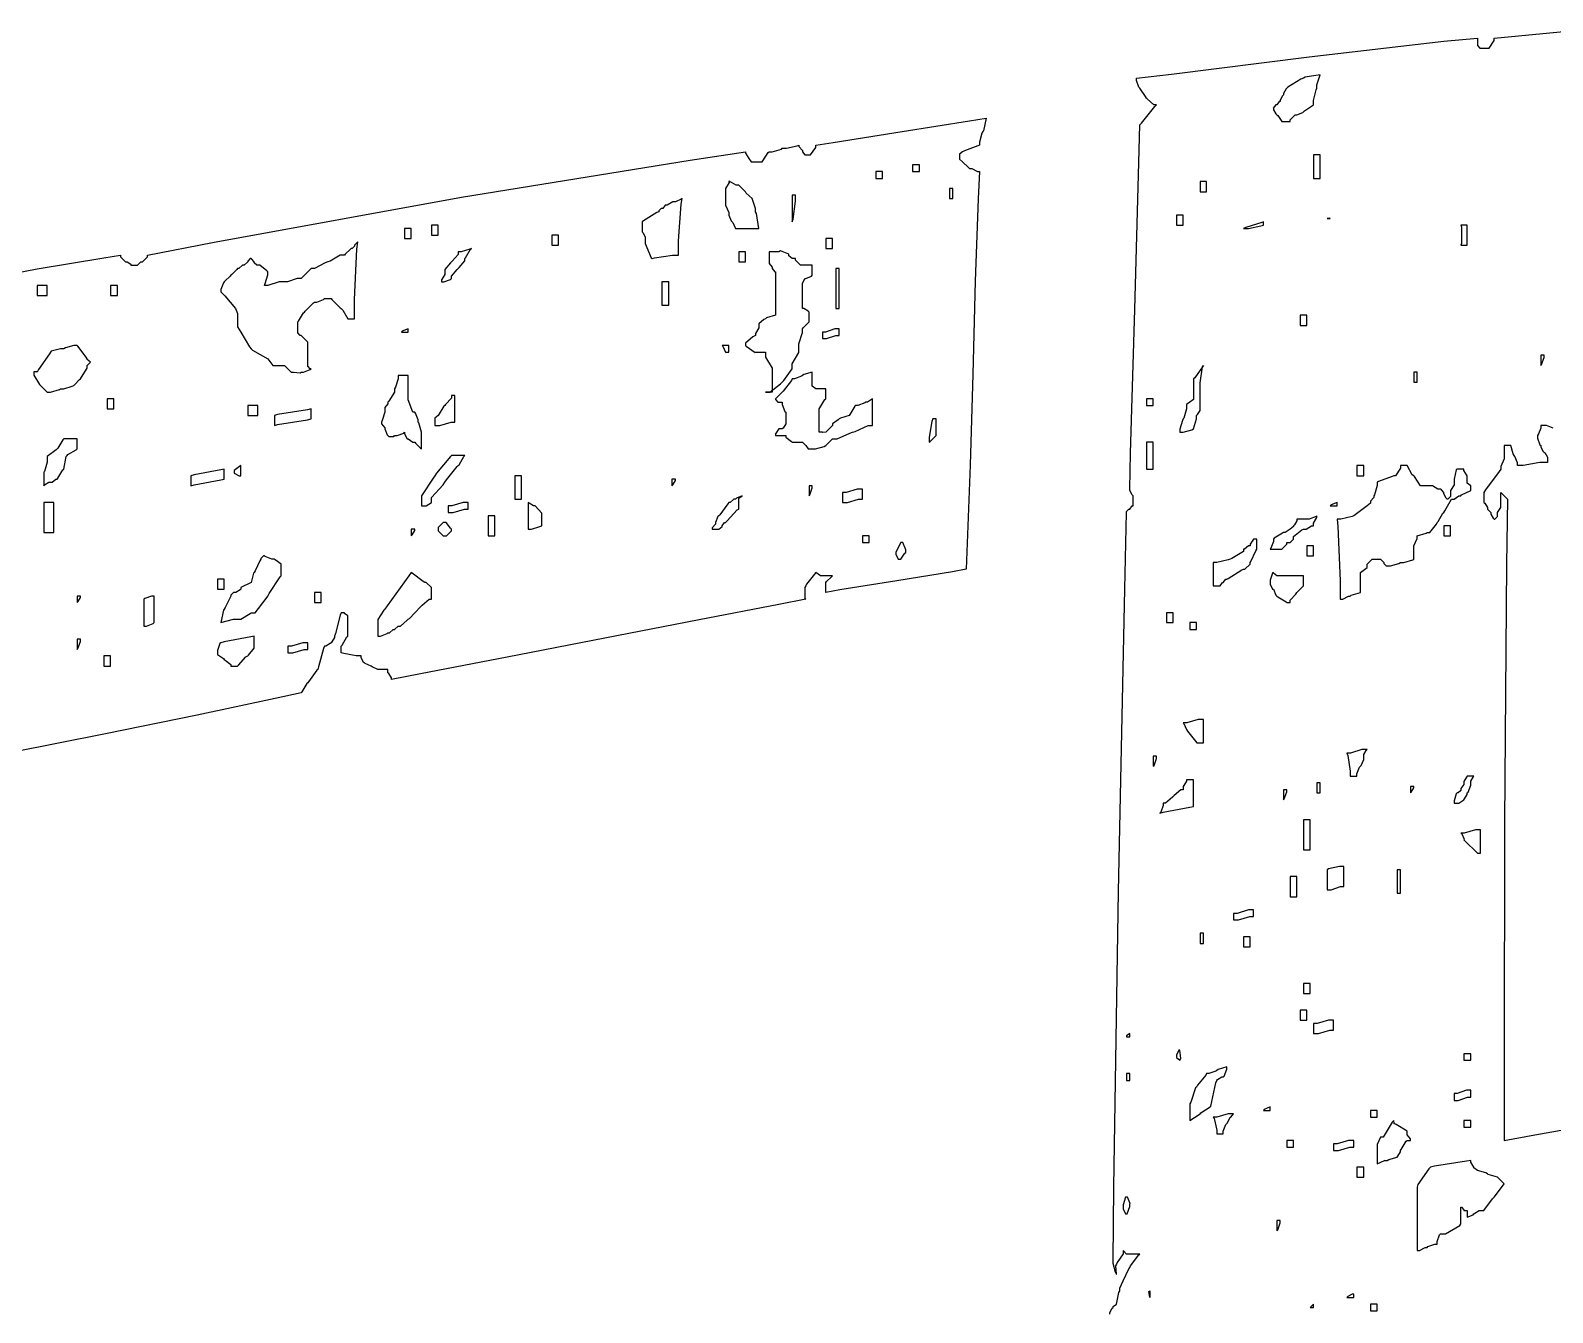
# Model space of a CAD drawing. Extents: x 59 to 294, y 65 to 304.
# Drawn here: x 103.19 to 119.26, y 288.2 to 301.74 of the extents above; entities that cross this region are included whole.
import ezdxf

# ---------------------------------------------------------------- set-up
doc = ezdxf.new("R2010")
doc.units = 0
doc.header["$MEASUREMENT"] = 0

msp = doc.modelspace()

# ---------------------------------------------------------------- linework, layer by layer
at = {"color": 7}
for points in [[(114.583, 288.183), (114.583, 288.201), (114.607, 288.247), (114.617, 288.255), (114.617, 288.265), (114.653, 288.29), (114.653, 288.29), (114.653, 288.29), (114.679, 288.414), (114.689, 288.432), (114.689, 288.458), (114.723, 288.536), (114.723, 288.536), (114.723, 288.536), (114.784, 288.662), (114.793, 288.678), (114.802, 288.696), (114.89, 288.811), (114.899, 288.819), (114.899, 288.819), (114.873, 288.819), (114.865, 288.819), (114.837, 288.819), (114.778, 288.819), (114.759, 288.819), (114.759, 288.819), (114.723, 288.855), (114.723, 288.855), (114.723, 288.82), (114.661, 288.731), (114.653, 288.713), (114.643, 288.696), (114.65, 288.608), (114.653, 288.608), (114.643, 288.626), (114.617, 288.718), (114.617, 288.749), (114.625, 289.526), (114.675, 292.647), (114.741, 295.84), (114.759, 296.65), (114.759, 296.66), (114.784, 296.686), (114.793, 296.686), (114.793, 296.686), (114.82, 296.722), (114.829, 296.722), (114.829, 296.74), (114.829, 296.78), (114.829, 296.792), (114.829, 296.827), (114.82, 296.836), (114.793, 296.883), (114.793, 296.898), (114.802, 297.277), (114.846, 298.795), (114.89, 300.346), (114.899, 300.743), (114.916, 300.761), (115.058, 300.937), (115.076, 300.955), (115.048, 300.955), (114.978, 301.017), (114.97, 301.026), (114.96, 301.044), (114.899, 301.132), (114.899, 301.132), (114.89, 301.141), (114.865, 301.213), (114.865, 301.236), (115.234, 301.28), (116.689, 301.462), (118.11, 301.626), (118.463, 301.661), (118.463, 301.643), (118.463, 301.603), (118.463, 301.589), (118.463, 301.581), (118.488, 301.555), (118.497, 301.555), (118.497, 301.555), (118.524, 301.555), (118.533, 301.555), (118.533, 301.555), (118.569, 301.555), (118.569, 301.555), (118.586, 301.555), (118.64, 301.635), (118.64, 301.661), (119.485, 301.741)], [(102.552, 299.085), (103.258, 299.223), (103.963, 299.341), (104.14, 299.368), (104.14, 299.35), (104.192, 299.296), (104.21, 299.296), (104.21, 299.296), (104.246, 299.271), (104.246, 299.262), (104.282, 299.262), (104.316, 299.262), (104.352, 299.296), (104.369, 299.296), (104.422, 299.35), (104.422, 299.368), (105.11, 299.5), (107.738, 299.981), (110.153, 300.372), (110.736, 300.46), (110.736, 300.444), (110.772, 300.39), (110.772, 300.39), (110.772, 300.39), (110.798, 300.354), (110.808, 300.354), (110.808, 300.354), (110.833, 300.354), (110.842, 300.354), (110.859, 300.354), (110.899, 300.354), (110.913, 300.354), (110.921, 300.364), (110.975, 300.452), (110.985, 300.46), (111.019, 300.46), (111.115, 300.488), (111.125, 300.496), (111.169, 300.496), (111.283, 300.523), (111.301, 300.531), (111.301, 300.514), (111.337, 300.474), (111.337, 300.46), (111.337, 300.46), (111.362, 300.426), (111.372, 300.426), (111.372, 300.426), (111.398, 300.426), (111.408, 300.426), (111.424, 300.426), (111.478, 300.505), (111.478, 300.531), (111.662, 300.559), (112.39, 300.673), (113.101, 300.787), (113.278, 300.813), (113.278, 300.813), (113.25, 300.682), (113.242, 300.673), (113.232, 300.656), (113.206, 300.562), (113.206, 300.531), (113.188, 300.523), (113.047, 300.47), (113.029, 300.46), (113.029, 300.46), (112.995, 300.436), (112.995, 300.426), (112.995, 300.39), (112.995, 300.382), (113.029, 300.354), (113.029, 300.354), (113.029, 300.354), (113.091, 300.294), (113.101, 300.284), (113.127, 300.284), (113.185, 300.25), (113.206, 300.25), (113.193, 299.962), (113.163, 299.093), (113.135, 298.111), (113.107, 297.149), (113.076, 296.325), (113.065, 296.051), (112.923, 296.025), (112.336, 295.928), (111.733, 295.832), (111.584, 295.804), (111.584, 295.832), (111.584, 295.891), (111.584, 295.91), (111.592, 295.92), (111.645, 295.972), (111.654, 295.981), (111.627, 295.981), (111.567, 295.981), (111.548, 295.981), (111.53, 295.981), (111.478, 296.017), (111.478, 296.017), (111.478, 296.017), (111.38, 295.892), (111.372, 295.874), (111.362, 295.858), (111.362, 295.743), (111.372, 295.734), (111.089, 295.68), (110.246, 295.518), (109.251, 295.323), (108.222, 295.123), (107.304, 294.945), (106.998, 294.886), (106.998, 294.904), (106.97, 294.95), (106.962, 294.958), (106.962, 294.992), (106.934, 294.992), (106.856, 294.992), (106.856, 294.992), (106.856, 294.992), (106.794, 295.02), (106.785, 295.028), (106.785, 295.028), (106.723, 295.055), (106.715, 295.063), (106.706, 295.063), (106.679, 295.117), (106.679, 295.135), (106.626, 295.135), (106.495, 295.161), (106.469, 295.169), (106.469, 295.205), (106.469, 295.239), (106.477, 295.249), (106.529, 295.337), (106.539, 295.345), (106.539, 295.373), (106.539, 295.432), (106.539, 295.451), (106.539, 295.479), (106.539, 295.558), (106.539, 295.558), (106.539, 295.558), (106.503, 295.584), (106.503, 295.592), (106.503, 295.592), (106.477, 295.592), (106.469, 295.592), (106.459, 295.566), (106.407, 295.373), (106.398, 295.345), (106.398, 295.329), (106.371, 295.285), (106.363, 295.275), (106.353, 295.267), (106.307, 295.239), (106.292, 295.239), (106.282, 295.213), (106.23, 295.02), (106.222, 294.992), (106.212, 294.984), (106.124, 294.862), (106.116, 294.852), (106.106, 294.844), (106.054, 294.755), (106.046, 294.746), (105.771, 294.687), (104.947, 294.51), (103.981, 294.311), (102.989, 294.116)], [(119.265, 297.542), (119.192, 297.568), (119.169, 297.568), (119.169, 297.568), (119.141, 297.568), (119.133, 297.568), (119.133, 297.542), (119.107, 297.48), (119.098, 297.462), (119.098, 297.436), (119.123, 297.366), (119.133, 297.356), (119.133, 297.339), (119.159, 297.295), (119.169, 297.285), (119.177, 297.285), (119.203, 297.233), (119.203, 297.215), (119.203, 297.179), (119.123, 297.179), (118.945, 297.145), (118.886, 297.145), (118.886, 297.173), (118.859, 297.243), (118.85, 297.251), (118.841, 297.269), (118.816, 297.356), (118.816, 297.356), (118.816, 297.356), (118.788, 297.356), (118.78, 297.356), (118.78, 297.356), (118.746, 297.356), (118.746, 297.356), (118.746, 297.33), (118.746, 297.272), (118.746, 297.251), (118.746, 297.217), (118.71, 297.137), (118.71, 297.109), (118.692, 297.083), (118.55, 296.89), (118.533, 296.863), (118.533, 296.846), (118.533, 296.806), (118.533, 296.792), (118.533, 296.756), (118.541, 296.748), (118.569, 296.703), (118.569, 296.686), (118.569, 296.686), (118.604, 296.65), (118.604, 296.65), (118.604, 296.634), (118.63, 296.59), (118.64, 296.58), (118.648, 296.58), (118.674, 296.607), (118.674, 296.616), (118.674, 296.65), (118.674, 296.65), (118.71, 296.704), (118.71, 296.722), (118.71, 296.758), (118.71, 296.836), (118.71, 296.863), (118.718, 296.854), (118.77, 296.802), (118.78, 296.792), (118.77, 296.105), (118.75, 293.379), (118.746, 290.86), (118.746, 290.019), (119.07, 290.079), (120.046, 290.251)]]:
    msp.add_lwpolyline(points, dxfattribs=at)
for points in [[(116.31, 300.919), (116.31, 300.903), (116.337, 300.859), (116.346, 300.849), (116.355, 300.841), (116.4, 300.779), (116.417, 300.779), (116.417, 300.779), (116.443, 300.779), (116.453, 300.779), (116.453, 300.779), (116.487, 300.779), (116.487, 300.779), (116.487, 300.797), (116.539, 300.849), (116.557, 300.849), (116.557, 300.849), (116.619, 300.875), (116.629, 300.883), (116.637, 300.893), (116.724, 300.947), (116.733, 300.955), (116.733, 301), (116.76, 301.114), (116.769, 301.132), (116.769, 301.167), (116.805, 301.272), (116.805, 301.272), (116.805, 301.272), (116.645, 301.246), (116.629, 301.236), (116.601, 301.228), (116.461, 301.141), (116.453, 301.132), (116.443, 301.123), (116.417, 301.076), (116.417, 301.06), (116.407, 301.052), (116.381, 301.006), (116.381, 300.99), (116.371, 300.99), (116.346, 300.955), (116.346, 300.955), (116.337, 300.955), (116.309, 300.921), (116.31, 300.919)], [(116.733, 300.178), (116.751, 300.178), (116.792, 300.178), (116.805, 300.178), (116.805, 300.24), (116.805, 300.381), (116.805, 300.426), (116.787, 300.426), (116.746, 300.426), (116.733, 300.426), (116.733, 300.364), (116.733, 300.225), (116.733, 300.178)], [(112.113, 300.178), (112.13, 300.178), (112.17, 300.178), (112.183, 300.178), (112.183, 300.196), (112.183, 300.237), (112.183, 300.25), (112.165, 300.25), (112.125, 300.25), (112.113, 300.25), (112.113, 300.232), (112.113, 300.192), (112.113, 300.178)], [(112.5, 300.25), (112.518, 300.25), (112.558, 300.25), (112.572, 300.25), (112.572, 300.268), (112.572, 300.308), (112.572, 300.32), (112.554, 300.32), (112.513, 300.32), (112.5, 300.32), (112.5, 300.304), (112.5, 300.264), (112.5, 300.25)], [(110.526, 300.073), (110.526, 300.073), (110.526, 299.931), (110.526, 299.931), (110.526, 299.897), (110.56, 299.818), (110.56, 299.791), (110.56, 299.791), (110.586, 299.73), (110.596, 299.721), (110.604, 299.712), (110.632, 299.649), (110.632, 299.649), (110.632, 299.649), (110.71, 299.649), (110.736, 299.649), (110.771, 299.649), (110.878, 299.649), (110.878, 299.649), (110.878, 299.649), (110.851, 299.809), (110.842, 299.825), (110.842, 299.861), (110.808, 299.967), (110.808, 299.967), (110.808, 299.967), (110.745, 300.021), (110.736, 300.038), (110.727, 300.047), (110.666, 300.108), (110.666, 300.108), (110.639, 300.108), (110.565, 300.149), (110.56, 300.144), (110.564, 300.134), (110.526, 300.073), (110.526, 300.073)], [(112.889, 299.967), (112.889, 299.967), (112.925, 299.967), (112.925, 299.967), (112.925, 299.995), (112.925, 300.054), (112.925, 300.073), (112.925, 300.073), (112.889, 300.073), (112.889, 300.073), (112.889, 300.047), (112.889, 299.988), (112.889, 299.967)], [(115.535, 300.038), (115.551, 300.038), (115.591, 300.038), (115.605, 300.038), (115.605, 300.065), (115.605, 300.124), (115.605, 300.144), (115.587, 300.144), (115.547, 300.144), (115.535, 300.144), (115.535, 300.118), (115.535, 300.058), (115.535, 300.038)], [(109.644, 299.615), (109.652, 299.606), (109.678, 299.561), (109.678, 299.544), (109.678, 299.492), (109.74, 299.341), (109.75, 299.332), (109.776, 299.341), (109.966, 299.368), (110.031, 299.368), (110.031, 299.518), (110.057, 299.907), (110.067, 299.967), (110.057, 299.959), (109.996, 299.931), (109.996, 299.931), (109.969, 299.931), (109.91, 299.897), (109.89, 299.897), (109.89, 299.897), (109.863, 299.861), (109.854, 299.861), (109.845, 299.861), (109.82, 299.835), (109.82, 299.825), (109.802, 299.817), (109.66, 299.73), (109.644, 299.721), (109.644, 299.685), (109.644, 299.685), (109.644, 299.633), (109.644, 299.615)], [(111.231, 299.721), (111.239, 299.747), (111.265, 299.938), (111.265, 300.002), (111.265, 300.002), (111.239, 300.002), (111.231, 300.002), (111.231, 299.931), (111.231, 299.774), (111.231, 299.721)], [(115.288, 299.685), (115.305, 299.685), (115.345, 299.685), (115.358, 299.685), (115.358, 299.712), (115.358, 299.771), (115.358, 299.791), (115.34, 299.791), (115.3, 299.791), (115.288, 299.791), (115.288, 299.765), (115.288, 299.706), (115.288, 299.685)], [(115.994, 299.649), (116.046, 299.649), (116.178, 299.677), (116.204, 299.685), (116.204, 299.721), (116.187, 299.712), (116.02, 299.659), (115.994, 299.649), (115.994, 299.649), (115.994, 299.649), (115.994, 299.649)], [(116.91, 299.755), (116.91, 299.755), (116.91, 299.755), (116.91, 299.755), (116.906, 299.759), (116.876, 299.755), (116.876, 299.755), (116.876, 299.755), (116.91, 299.755), (116.91, 299.755)], [(107.138, 299.544), (107.155, 299.544), (107.195, 299.544), (107.208, 299.544), (107.208, 299.57), (107.208, 299.63), (107.208, 299.649), (107.191, 299.649), (107.151, 299.649), (107.138, 299.649), (107.138, 299.623), (107.138, 299.565), (107.138, 299.544)], [(107.421, 299.579), (107.437, 299.579), (107.477, 299.579), (107.491, 299.579), (107.491, 299.606), (107.491, 299.665), (107.491, 299.685), (107.473, 299.685), (107.433, 299.685), (107.421, 299.685), (107.421, 299.659), (107.421, 299.599), (107.421, 299.579)], [(108.692, 299.472), (108.708, 299.472), (108.748, 299.472), (108.762, 299.472), (108.762, 299.5), (108.762, 299.559), (108.762, 299.579), (108.744, 299.579), (108.704, 299.579), (108.692, 299.579), (108.692, 299.552), (108.692, 299.493), (108.692, 299.472)], [(111.584, 299.438), (111.601, 299.438), (111.64, 299.438), (111.654, 299.438), (111.654, 299.466), (111.654, 299.525), (111.654, 299.544), (111.636, 299.544), (111.596, 299.544), (111.584, 299.544), (111.584, 299.518), (111.584, 299.459), (111.584, 299.438)], [(118.287, 299.472), (118.303, 299.472), (118.343, 299.472), (118.357, 299.472), (118.357, 299.526), (118.357, 299.646), (118.357, 299.685), (118.339, 299.685), (118.299, 299.685), (118.287, 299.685), (118.295, 299.668), (118.295, 299.49), (118.287, 299.472)], [(105.374, 298.733), (105.374, 298.706), (105.374, 298.647), (105.374, 298.626), (105.374, 298.61), (105.41, 298.556), (105.41, 298.556), (105.41, 298.556), (105.499, 298.398), (105.517, 298.38), (105.533, 298.363), (105.693, 298.274), (105.693, 298.274), (105.693, 298.274), (105.745, 298.203), (105.763, 298.203), (105.789, 298.203), (105.869, 298.203), (105.869, 298.203), (105.877, 298.195), (105.93, 298.143), (105.94, 298.133), (105.966, 298.133), (106.036, 298.125), (106.046, 298.133), (106.072, 298.133), (106.141, 298.159), (106.15, 298.167), (106.141, 298.167), (106.116, 298.195), (106.116, 298.203), (106.116, 298.231), (106.116, 298.29), (106.116, 298.31), (106.116, 298.345), (106.116, 298.424), (106.116, 298.45), (106.106, 298.46), (106.054, 298.512), (106.046, 298.52), (106.036, 298.52), (106.01, 298.548), (106.01, 298.556), (106.01, 298.59), (106.01, 298.608), (106.01, 298.65), (106.01, 298.662), (106.018, 298.672), (106.07, 298.759), (106.08, 298.767), (106.088, 298.777), (106.177, 298.865), (106.186, 298.873), (106.212, 298.873), (106.282, 298.9), (106.292, 298.909), (106.309, 298.909), (106.349, 298.909), (106.363, 298.909), (106.371, 298.9), (106.459, 298.812), (106.469, 298.803), (106.485, 298.786), (106.539, 298.697), (106.539, 298.697), (106.555, 298.697), (106.595, 298.697), (106.609, 298.697), (106.609, 298.9), (106.635, 299.43), (106.645, 299.508), (106.609, 299.472), (106.609, 299.464), (106.583, 299.438), (106.575, 299.438), (106.565, 299.43), (106.511, 299.377), (106.503, 299.368), (106.459, 299.368), (106.353, 299.306), (106.327, 299.296), (106.3, 299.288), (106.188, 299.226), (106.15, 299.226), (106.141, 299.218), (106.054, 299.129), (106.046, 299.12), (106.002, 299.12), (105.902, 299.085), (105.869, 299.085), (105.815, 299.085), (105.695, 299.049), (105.657, 299.049), (105.665, 299.067), (105.693, 299.161), (105.693, 299.192), (105.683, 299.201), (105.61, 299.262), (105.587, 299.262), (105.577, 299.262), (105.551, 299.288), (105.551, 299.296), (105.551, 299.296), (105.525, 299.324), (105.517, 299.332), (105.507, 299.332), (105.481, 299.306), (105.481, 299.296), (105.445, 299.262), (105.427, 299.262), (105.387, 299.226), (105.374, 299.226), (105.365, 299.218), (105.312, 299.165), (105.304, 299.156), (105.295, 299.147), (105.242, 299.095), (105.234, 299.085), (105.224, 299.077), (105.198, 299.004), (105.198, 298.979), (105.239, 298.938), (105.352, 298.803), (105.374, 298.751), (105.374, 298.733)], [(107.703, 299.402), (107.703, 299.376), (107.641, 299.306), (107.633, 299.296), (107.623, 299.288), (107.561, 299.216), (107.561, 299.192), (107.561, 299.165), (107.527, 299.106), (107.527, 299.085), (107.553, 299.085), (107.623, 299.111), (107.633, 299.12), (107.633, 299.147), (107.694, 299.218), (107.703, 299.226), (107.712, 299.236), (107.774, 299.309), (107.774, 299.332), (107.782, 299.341), (107.834, 299.43), (107.844, 299.438), (107.826, 299.43), (107.734, 299.402), (107.703, 299.402)], [(110.666, 299.296), (110.683, 299.296), (110.722, 299.296), (110.736, 299.296), (110.736, 299.324), (110.736, 299.383), (110.736, 299.402), (110.719, 299.402), (110.678, 299.402), (110.666, 299.402), (110.666, 299.376), (110.666, 299.317), (110.666, 299.296)], [(110.736, 298.414), (110.736, 298.414), (110.736, 298.414), (110.736, 298.414), (110.745, 298.406), (110.837, 298.34), (110.842, 298.344), (110.869, 298.344), (110.928, 298.344), (110.949, 298.344), (110.949, 298.292), (111.019, 298.173), (111.019, 298.133), (111.019, 298.081), (111.019, 297.961), (111.019, 297.921), (111.001, 297.921), (110.961, 297.921), (110.949, 297.921), (110.993, 297.921), (111.107, 298.01), (111.125, 298.027), (111.142, 298.045), (111.231, 298.167), (111.231, 298.167), (111.231, 298.221), (111.301, 298.341), (111.301, 298.38), (111.301, 298.433), (111.337, 298.552), (111.337, 298.59), (111.345, 298.6), (111.398, 298.654), (111.408, 298.662), (111.408, 298.697), (111.408, 298.715), (111.408, 298.754), (111.408, 298.767), (111.398, 298.777), (111.353, 298.803), (111.337, 298.803), (111.337, 298.847), (111.337, 298.946), (111.337, 298.979), (111.337, 298.997), (111.337, 299.037), (111.337, 299.049), (111.337, 299.067), (111.362, 299.12), (111.372, 299.12), (111.372, 299.12), (111.432, 299.147), (111.442, 299.156), (111.442, 299.174), (111.442, 299.213), (111.442, 299.226), (111.442, 299.262), (111.416, 299.262), (111.356, 299.262), (111.337, 299.262), (111.319, 299.262), (111.265, 299.315), (111.265, 299.332), (111.265, 299.332), (111.231, 299.332), (111.231, 299.332), (111.231, 299.332), (111.195, 299.359), (111.195, 299.368), (111.195, 299.377), (111.107, 299.412), (111.089, 299.402), (111.063, 299.402), (110.985, 299.402), (110.985, 299.402), (110.985, 299.376), (110.985, 299.317), (110.985, 299.296), (110.985, 299.28), (111.019, 299.24), (111.019, 299.226), (111.019, 299.226), (111.045, 299.192), (111.055, 299.192), (111.055, 299.129), (111.055, 298.99), (111.055, 298.943), (111.055, 298.891), (111.055, 298.772), (111.055, 298.733), (111.055, 298.733), (110.957, 298.706), (110.949, 298.697), (110.931, 298.688), (110.878, 298.643), (110.878, 298.626), (110.878, 298.6), (110.842, 298.541), (110.842, 298.52), (110.815, 298.504), (110.736, 298.438), (110.736, 298.414)], [(111.69, 298.803), (111.69, 298.803), (111.724, 298.803), (111.724, 298.803), (111.724, 298.909), (111.724, 299.147), (111.724, 299.226), (111.724, 299.226), (111.69, 299.226), (111.69, 299.226), (111.69, 299.121), (111.69, 298.883), (111.69, 298.803)], [(109.854, 298.839), (109.872, 298.839), (109.912, 298.839), (109.926, 298.839), (109.926, 298.9), (109.926, 299.04), (109.926, 299.085), (109.908, 299.085), (109.867, 299.085), (109.854, 299.085), (109.854, 299.025), (109.854, 298.885), (109.854, 298.839)], [(103.258, 298.943), (103.284, 298.943), (103.343, 298.943), (103.364, 298.943), (103.364, 298.971), (103.364, 299.03), (103.364, 299.049), (103.336, 299.049), (103.277, 299.049), (103.258, 299.049), (103.258, 299.023), (103.258, 298.964), (103.258, 298.943)], [(104.033, 298.943), (104.051, 298.943), (104.092, 298.943), (104.105, 298.943), (104.105, 298.971), (104.105, 299.03), (104.105, 299.049), (104.087, 299.049), (104.046, 299.049), (104.033, 299.049), (104.033, 299.023), (104.033, 298.964), (104.033, 298.943)], [(116.593, 298.626), (116.61, 298.626), (116.65, 298.626), (116.663, 298.626), (116.663, 298.654), (116.663, 298.713), (116.663, 298.733), (116.645, 298.733), (116.605, 298.733), (116.593, 298.733), (116.593, 298.706), (116.593, 298.647), (116.593, 298.626)], [(107.104, 298.556), (107.12, 298.556), (107.16, 298.556), (107.174, 298.556), (107.174, 298.59), (107.174, 298.59), (107.112, 298.566), (107.104, 298.556)], [(111.548, 298.486), (111.592, 298.486), (111.691, 298.52), (111.724, 298.52), (111.724, 298.538), (111.724, 298.578), (111.724, 298.59), (111.68, 298.59), (111.581, 298.556), (111.548, 298.556), (111.548, 298.556), (111.548, 298.504), (111.548, 298.486)], [(103.223, 298.133), (103.223, 298.099), (103.284, 298.001), (103.294, 297.991), (103.302, 297.983), (103.354, 297.93), (103.364, 297.921), (103.398, 297.921), (103.495, 297.948), (103.504, 297.957), (103.539, 297.957), (103.628, 297.983), (103.646, 297.991), (103.655, 298.001), (103.707, 298.053), (103.717, 298.061), (103.725, 298.079), (103.787, 298.173), (103.787, 298.203), (103.823, 298.238), (103.823, 298.238), (103.787, 298.265), (103.787, 298.274), (103.777, 298.292), (103.689, 298.406), (103.681, 298.414), (103.645, 298.414), (103.557, 298.389), (103.54, 298.38), (103.504, 298.38), (103.408, 298.354), (103.4, 298.344), (103.39, 298.327), (103.274, 298.159), (103.258, 298.133), (103.256, 298.137), (103.223, 298.134), (103.223, 298.133), (103.223, 298.133), (103.223, 298.133), (103.223, 298.133)], [(110.526, 298.344), (110.526, 298.344), (110.56, 298.344), (110.56, 298.344), (110.56, 298.362), (110.56, 298.402), (110.56, 298.414), (110.542, 298.414), (110.502, 298.414), (110.49, 298.414), (110.498, 298.406), (110.526, 298.344), (110.526, 298.344)], [(119.133, 298.203), (119.133, 298.203), (119.133, 298.203), (119.133, 298.203), (119.141, 298.213), (119.169, 298.286), (119.169, 298.31), (119.169, 298.31), (119.141, 298.31), (119.133, 298.31), (119.133, 298.283), (119.133, 298.224), (119.133, 298.203)], [(106.892, 297.604), (106.892, 297.586), (106.928, 297.546), (106.928, 297.532), (106.928, 297.532), (106.952, 297.472), (106.962, 297.462), (106.97, 297.454), (107.023, 297.454), (107.032, 297.462), (107.059, 297.462), (107.129, 297.489), (107.138, 297.498), (107.138, 297.481), (107.164, 297.428), (107.174, 297.428), (107.174, 297.428), (107.226, 297.392), (107.244, 297.392), (107.253, 297.384), (107.305, 297.331), (107.315, 297.321), (107.315, 297.357), (107.315, 297.436), (107.315, 297.462), (107.315, 297.498), (107.289, 297.596), (107.28, 297.604), (107.28, 297.63), (107.253, 297.7), (107.244, 297.708), (107.226, 297.708), (107.174, 297.841), (107.174, 297.885), (107.174, 297.939), (107.174, 298.059), (107.174, 298.097), (107.156, 298.097), (107.116, 298.097), (107.104, 298.097), (107.104, 298.097), (107.076, 298.097), (107.068, 298.097), (107.068, 298.063), (107.041, 297.974), (107.032, 297.957), (107.032, 297.922), (106.97, 297.825), (106.962, 297.815), (106.962, 297.798), (106.928, 297.758), (106.928, 297.744), (106.928, 297.71), (106.9, 297.622), (106.892, 297.604)], [(111.161, 297.462), (111.161, 297.445), (111.221, 297.401), (111.231, 297.392), (111.257, 297.392), (111.337, 297.392), (111.337, 297.392), (111.372, 297.356), (111.372, 297.356), (111.398, 297.321), (111.408, 297.321), (111.408, 297.321), (111.442, 297.321), (111.442, 297.321), (111.476, 297.321), (111.566, 297.348), (111.584, 297.356), (111.592, 297.366), (111.645, 297.419), (111.654, 297.428), (111.706, 297.428), (111.839, 297.489), (111.867, 297.498), (111.893, 297.507), (112.03, 297.568), (112.077, 297.568), (112.077, 297.64), (112.077, 297.798), (112.077, 297.851), (112.077, 297.851), (112.024, 297.815), (112.007, 297.815), (111.997, 297.807), (111.924, 297.78), (111.901, 297.78), (111.891, 297.772), (111.839, 297.684), (111.831, 297.674), (111.831, 297.674), (111.741, 297.648), (111.724, 297.638), (111.715, 297.63), (111.654, 297.585), (111.654, 297.568), (111.645, 297.56), (111.592, 297.507), (111.584, 297.498), (111.584, 297.498), (111.552, 297.494), (111.548, 297.498), (111.548, 297.498), (111.522, 297.498), (111.514, 297.498), (111.514, 297.533), (111.514, 297.612), (111.514, 297.638), (111.514, 297.666), (111.514, 297.725), (111.514, 297.744), (111.522, 297.754), (111.574, 297.842), (111.584, 297.851), (111.584, 297.885), (111.584, 297.903), (111.584, 297.944), (111.584, 297.957), (111.566, 297.957), (111.526, 297.957), (111.514, 297.957), (111.514, 297.957), (111.478, 297.957), (111.478, 297.957), (111.478, 297.957), (111.442, 297.983), (111.442, 297.991), (111.442, 297.991), (111.442, 298.099), (111.442, 298.133), (111.442, 298.133), (111.354, 298.107), (111.337, 298.097), (111.327, 298.089), (111.254, 298.061), (111.231, 298.061), (111.221, 298.045), (111.133, 297.93), (111.125, 297.921), (111.115, 297.913), (111.063, 297.86), (111.055, 297.851), (111.055, 297.842), (111.079, 297.815), (111.089, 297.815), (111.089, 297.815), (111.115, 297.815), (111.125, 297.815), (111.125, 297.789), (111.151, 297.718), (111.161, 297.708), (111.161, 297.674), (111.161, 297.658), (111.161, 297.618), (111.161, 297.604), (111.161, 297.586), (111.133, 297.542), (111.125, 297.532), (111.125, 297.532), (111.097, 297.532), (111.089, 297.532), (111.089, 297.532), (111.055, 297.48), (111.055, 297.462), (111.081, 297.462), (111.14, 297.462), (111.161, 297.462)], [(115.465, 298.061), (115.465, 298.061), (115.465, 298.027), (115.465, 298.027), (115.465, 298.027), (115.465, 297.974), (115.465, 297.957), (115.465, 297.93), (115.465, 297.871), (115.465, 297.851), (115.465, 297.842), (115.429, 297.815), (115.429, 297.815), (115.429, 297.815), (115.394, 297.79), (115.394, 297.78), (115.394, 297.746), (115.366, 297.648), (115.358, 297.638), (115.349, 297.622), (115.322, 297.53), (115.322, 297.498), (115.357, 297.498), (115.447, 297.524), (115.465, 297.532), (115.465, 297.532), (115.499, 297.64), (115.499, 297.674), (115.507, 297.684), (115.535, 297.729), (115.535, 297.744), (115.535, 297.798), (115.535, 297.918), (115.535, 297.957), (115.535, 298.019), (115.561, 298.187), (115.571, 298.203), (115.561, 298.187), (115.481, 298.071), (115.465, 298.061)], [(117.792, 298.027), (117.792, 298.027), (117.828, 298.027), (117.828, 298.027), (117.828, 298.055), (117.828, 298.114), (117.828, 298.133), (117.828, 298.133), (117.792, 298.133), (117.792, 298.133), (117.792, 298.107), (117.792, 298.047), (117.792, 298.027)], [(103.999, 297.744), (104.016, 297.744), (104.056, 297.744), (104.069, 297.744), (104.069, 297.772), (104.069, 297.831), (104.069, 297.851), (104.051, 297.851), (104.012, 297.851), (103.999, 297.851), (103.999, 297.825), (103.999, 297.765), (103.999, 297.744)], [(105.481, 297.674), (105.507, 297.674), (105.566, 297.674), (105.587, 297.674), (105.587, 297.702), (105.587, 297.761), (105.587, 297.78), (105.559, 297.78), (105.5, 297.78), (105.481, 297.78), (105.481, 297.754), (105.481, 297.695), (105.481, 297.674)], [(107.633, 297.885), (107.633, 297.859), (107.57, 297.79), (107.561, 297.78), (107.552, 297.772), (107.491, 297.674), (107.491, 297.674), (107.491, 297.674), (107.457, 297.648), (107.457, 297.638), (107.457, 297.622), (107.457, 297.582), (107.457, 297.568), (107.509, 297.568), (107.628, 297.604), (107.667, 297.604), (107.667, 297.674), (107.667, 297.833), (107.667, 297.885), (107.667, 297.885), (107.641, 297.885), (107.633, 297.885)], [(114.97, 297.78), (114.988, 297.78), (115.028, 297.78), (115.042, 297.78), (115.042, 297.798), (115.042, 297.838), (115.042, 297.851), (115.024, 297.851), (114.982, 297.851), (114.97, 297.851), (114.97, 297.834), (114.97, 297.794), (114.97, 297.78)], [(105.763, 297.568), (105.797, 297.578), (106.114, 297.63), (106.15, 297.638), (106.15, 297.666), (106.15, 297.725), (106.15, 297.744), (106.114, 297.736), (105.797, 297.684), (105.763, 297.674), (105.763, 297.648), (105.763, 297.589), (105.763, 297.568)], [(112.677, 297.392), (112.685, 297.401), (112.739, 297.454), (112.748, 297.462), (112.748, 297.506), (112.748, 297.605), (112.748, 297.638), (112.748, 297.638), (112.713, 297.638), (112.713, 297.638), (112.703, 297.612), (112.677, 297.447), (112.677, 297.392)], [(103.54, 297.428), (103.531, 297.419), (103.478, 297.331), (103.47, 297.321), (103.46, 297.313), (103.364, 297.24), (103.364, 297.215), (103.364, 297.181), (103.336, 297.084), (103.328, 297.075), (103.328, 297.04), (103.328, 296.96), (103.328, 296.933), (103.336, 296.943), (103.383, 296.969), (103.4, 296.969), (103.416, 296.969), (103.456, 297.003), (103.47, 297.003), (103.478, 297.013), (103.531, 297.101), (103.54, 297.109), (103.54, 297.109), (103.566, 297.243), (103.576, 297.251), (103.584, 297.261), (103.671, 297.313), (103.681, 297.321), (103.681, 297.349), (103.681, 297.408), (103.681, 297.428), (103.645, 297.428), (103.566, 297.428), (103.54, 297.428)], [(114.97, 297.109), (114.988, 297.109), (115.028, 297.109), (115.042, 297.109), (115.042, 297.181), (115.042, 297.339), (115.042, 297.392), (115.024, 297.392), (114.982, 297.392), (114.97, 297.392), (114.97, 297.321), (114.97, 297.163), (114.97, 297.109)], [(105.41, 297.145), (105.41, 297.145), (105.34, 297.093), (105.34, 297.075), (105.34, 297.066), (105.392, 297.039), (105.41, 297.039), (105.41, 297.145)], [(107.633, 297.251), (107.623, 297.243), (107.473, 297.066), (107.457, 297.039), (107.439, 297.013), (107.323, 296.836), (107.315, 296.827), (107.315, 296.8), (107.315, 296.743), (107.315, 296.722), (107.315, 296.722), (107.341, 296.722), (107.351, 296.722), (107.367, 296.722), (107.421, 296.756), (107.421, 296.756), (107.421, 296.81), (107.544, 296.943), (107.561, 296.969), (107.579, 296.996), (107.694, 297.137), (107.703, 297.145), (107.712, 297.155), (107.764, 297.243), (107.774, 297.251), (107.738, 297.251), (107.659, 297.251), (107.633, 297.251)], [(117.016, 295.734), (117.042, 295.734), (117.101, 295.768), (117.122, 295.768), (117.13, 295.778), (117.228, 295.804), (117.228, 295.804), (117.228, 295.804), (117.228, 295.884), (117.228, 295.91), (117.228, 295.938), (117.228, 296.017), (117.228, 296.017), (117.228, 296.017), (117.299, 296.07), (117.299, 296.087), (117.299, 296.105), (117.351, 296.157), (117.369, 296.157), (117.369, 296.157), (117.395, 296.157), (117.405, 296.157), (117.405, 296.157), (117.439, 296.157), (117.439, 296.157), (117.439, 296.157), (117.465, 296.131), (117.475, 296.121), (117.475, 296.113), (117.501, 296.087), (117.511, 296.087), (117.545, 296.087), (117.633, 296.113), (117.651, 296.121), (117.686, 296.121), (117.782, 296.149), (117.792, 296.157), (117.792, 296.184), (117.792, 296.244), (117.792, 296.263), (117.792, 296.299), (117.828, 296.377), (117.828, 296.404), (117.828, 296.404), (117.924, 296.431), (117.934, 296.44), (117.96, 296.44), (118.03, 296.528), (118.04, 296.546), (118.048, 296.555), (118.1, 296.642), (118.11, 296.65), (118.118, 296.668), (118.191, 296.792), (118.217, 296.792), (118.217, 296.792), (118.269, 296.827), (118.287, 296.827), (118.295, 296.836), (118.393, 296.883), (118.393, 296.898), (118.393, 296.933), (118.393, 296.933), (118.357, 296.96), (118.357, 296.969), (118.357, 296.969), (118.357, 297.003), (118.357, 297.003), (118.357, 297.003), (118.357, 297.031), (118.357, 297.039), (118.357, 297.039), (118.321, 297.093), (118.321, 297.109), (118.321, 297.109), (118.287, 297.109), (118.287, 297.109), (118.287, 297.109), (118.259, 297.109), (118.251, 297.109), (118.241, 297.101), (118.217, 297.002), (118.217, 296.969), (118.217, 296.943), (118.181, 296.883), (118.181, 296.863), (118.181, 296.827), (118.181, 296.818), (118.153, 296.792), (118.145, 296.792), (118.135, 296.802), (118.11, 296.847), (118.11, 296.863), (118.11, 296.863), (118.083, 296.89), (118.074, 296.898), (118.047, 296.898), (117.988, 296.933), (117.968, 296.933), (117.942, 296.933), (117.864, 296.933), (117.864, 296.933), (117.864, 296.933), (117.8, 297.031), (117.792, 297.039), (117.774, 297.048), (117.722, 297.145), (117.722, 297.145), (117.722, 297.145), (117.695, 297.145), (117.687, 297.145), (117.687, 297.145), (117.66, 297.145), (117.651, 297.145), (117.651, 297.119), (117.598, 297.039), (117.581, 297.039), (117.563, 297.031), (117.421, 296.978), (117.405, 296.969), (117.405, 296.934), (117.377, 296.836), (117.369, 296.827), (117.369, 296.81), (117.335, 296.77), (117.335, 296.756), (117.335, 296.748), (117.299, 296.722), (117.299, 296.722), (117.299, 296.722), (117.174, 296.625), (117.158, 296.616), (117.14, 296.607), (117.02, 296.58), (116.982, 296.58), (116.99, 296.502), (117.016, 295.927), (117.016, 295.734)], [(117.192, 297.039), (117.209, 297.039), (117.249, 297.039), (117.263, 297.039), (117.263, 297.066), (117.263, 297.126), (117.263, 297.145), (117.245, 297.145), (117.205, 297.145), (117.192, 297.145), (117.192, 297.119), (117.192, 297.06), (117.192, 297.039)], [(104.881, 296.933), (104.915, 296.943), (105.198, 296.995), (105.234, 297.003), (105.234, 297.031), (105.234, 297.09), (105.234, 297.109), (105.198, 297.101), (104.915, 297.048), (104.881, 297.039), (104.881, 297.013), (104.881, 296.954), (104.881, 296.933)], [(108.303, 296.792), (108.319, 296.792), (108.359, 296.792), (108.373, 296.792), (108.373, 296.854), (108.373, 296.993), (108.373, 297.039), (108.355, 297.039), (108.315, 297.039), (108.303, 297.039), (108.303, 296.978), (108.303, 296.839), (108.303, 296.792)], [(109.96, 296.933), (109.969, 296.943), (109.996, 296.988), (109.996, 297.003), (109.996, 297.003), (109.969, 297.003), (109.96, 297.003), (109.96, 296.987), (109.96, 296.946), (109.96, 296.933)], [(110.702, 296.827), (110.702, 296.827), (110.64, 296.802), (110.632, 296.792), (110.614, 296.792), (110.573, 296.756), (110.56, 296.756), (110.55, 296.74), (110.464, 296.625), (110.455, 296.616), (110.446, 296.607), (110.419, 296.546), (110.419, 296.546), (110.419, 296.528), (110.383, 296.488), (110.383, 296.474), (110.401, 296.474), (110.442, 296.474), (110.455, 296.474), (110.455, 296.474), (110.49, 296.502), (110.49, 296.51), (110.49, 296.51), (110.516, 296.546), (110.526, 296.546), (110.542, 296.563), (110.648, 296.678), (110.666, 296.686), (110.666, 296.714), (110.666, 296.773), (110.666, 296.792), (110.666, 296.802), (110.702, 296.827), (110.702, 296.827)], [(111.408, 296.827), (111.416, 296.836), (111.442, 296.909), (111.442, 296.933), (111.442, 296.933), (111.416, 296.933), (111.408, 296.933), (111.408, 296.907), (111.408, 296.847), (111.408, 296.827)], [(111.76, 296.756), (111.813, 296.756), (111.931, 296.792), (111.971, 296.792), (111.971, 296.82), (111.971, 296.879), (111.971, 296.898), (111.917, 296.898), (111.799, 296.863), (111.76, 296.863), (111.76, 296.836), (111.76, 296.777), (111.76, 296.756)], [(103.328, 296.44), (103.354, 296.44), (103.414, 296.44), (103.434, 296.44), (103.434, 296.519), (103.434, 296.697), (103.434, 296.756), (103.407, 296.756), (103.347, 296.756), (103.328, 296.756), (103.328, 296.678), (103.328, 296.5), (103.328, 296.44)], [(107.597, 296.65), (107.649, 296.65), (107.769, 296.686), (107.81, 296.686), (107.81, 296.704), (107.81, 296.744), (107.81, 296.756), (107.756, 296.756), (107.636, 296.722), (107.597, 296.722), (107.597, 296.704), (107.597, 296.664), (107.597, 296.65)], [(108.443, 296.474), (108.478, 296.474), (108.567, 296.502), (108.585, 296.51), (108.585, 296.537), (108.585, 296.596), (108.585, 296.616), (108.585, 296.643), (108.515, 296.722), (108.515, 296.722), (108.497, 296.722), (108.452, 296.748), (108.443, 296.756), (108.443, 296.722), (108.443, 296.66), (108.443, 296.521), (108.443, 296.474)], [(116.91, 296.722), (116.928, 296.722), (116.968, 296.722), (116.982, 296.722), (116.982, 296.756), (116.982, 296.756), (116.918, 296.732), (116.91, 296.722)], [(107.561, 296.546), (107.544, 296.546), (107.491, 296.492), (107.491, 296.474), (107.491, 296.458), (107.544, 296.404), (107.561, 296.404), (107.579, 296.404), (107.633, 296.458), (107.633, 296.474), (107.623, 296.484), (107.576, 296.546), (107.561, 296.546)], [(108.02, 296.404), (108.037, 296.404), (108.077, 296.404), (108.09, 296.404), (108.09, 296.458), (108.09, 296.577), (108.09, 296.616), (108.073, 296.616), (108.033, 296.616), (108.02, 296.616), (108.02, 296.563), (108.02, 296.444), (108.02, 296.404)], [(116.769, 296.616), (116.76, 296.607), (116.687, 296.58), (116.663, 296.58), (116.636, 296.58), (116.576, 296.58), (116.557, 296.58), (116.557, 296.563), (116.531, 296.519), (116.523, 296.51), (116.523, 296.502), (116.487, 296.474), (116.487, 296.474), (116.487, 296.474), (116.433, 296.44), (116.417, 296.44), (116.407, 296.431), (116.319, 296.379), (116.31, 296.369), (116.31, 296.343), (116.284, 296.273), (116.276, 296.263), (116.276, 296.263), (116.355, 296.263), (116.381, 296.263), (116.399, 296.263), (116.453, 296.317), (116.453, 296.333), (116.453, 296.333), (116.487, 296.333), (116.487, 296.333), (116.523, 296.369), (116.523, 296.395), (116.611, 296.466), (116.629, 296.474), (116.655, 296.474), (116.713, 296.51), (116.733, 296.51), (116.733, 296.537), (116.769, 296.596), (116.769, 296.616)], [(118.11, 296.404), (118.127, 296.404), (118.167, 296.404), (118.181, 296.404), (118.181, 296.431), (118.181, 296.49), (118.181, 296.51), (118.163, 296.51), (118.123, 296.51), (118.11, 296.51), (118.11, 296.484), (118.11, 296.424), (118.11, 296.404)], [(107.208, 296.404), (107.208, 296.404), (107.208, 296.404), (107.208, 296.404), (107.217, 296.413), (107.244, 296.459), (107.244, 296.474), (107.244, 296.474), (107.217, 296.474), (107.208, 296.474), (107.208, 296.458), (107.208, 296.417), (107.208, 296.404)], [(111.971, 296.333), (111.989, 296.333), (112.029, 296.333), (112.043, 296.333), (112.043, 296.351), (112.043, 296.391), (112.043, 296.404), (112.025, 296.404), (111.984, 296.404), (111.971, 296.404), (111.971, 296.387), (111.971, 296.347), (111.971, 296.333)], [(112.396, 296.333), (112.378, 296.333), (112.332, 296.245), (112.324, 296.227), (112.324, 296.211), (112.35, 296.157), (112.36, 296.157), (112.376, 296.157), (112.42, 296.219), (112.43, 296.227), (112.43, 296.255), (112.396, 296.333), (112.396, 296.333)], [(115.675, 295.874), (115.693, 295.874), (115.733, 295.874), (115.747, 295.874), (115.747, 295.874), (115.772, 295.91), (115.781, 295.91), (115.781, 295.91), (115.807, 295.945), (115.817, 295.945), (115.834, 295.954), (115.976, 296.043), (115.994, 296.051), (116.01, 296.051), (116.064, 296.105), (116.064, 296.121), (116.072, 296.131), (116.125, 296.247), (116.134, 296.263), (116.134, 296.291), (116.134, 296.35), (116.134, 296.369), (116.134, 296.369), (116.1, 296.369), (116.1, 296.369), (116.1, 296.369), (116.064, 296.315), (116.064, 296.297), (116.046, 296.297), (116.006, 296.263), (115.994, 296.263), (115.994, 296.237), (115.87, 296.166), (115.852, 296.157), (115.834, 296.149), (115.714, 296.121), (115.675, 296.121), (115.675, 296.061), (115.675, 295.921), (115.675, 295.874)], [(105.657, 296.193), (105.647, 296.193), (105.621, 296.166), (105.621, 296.157), (105.611, 296.14), (105.559, 296.034), (105.551, 296.017), (105.541, 296.008), (105.517, 295.91), (105.517, 295.91), (105.517, 295.91), (105.41, 295.858), (105.41, 295.84), (105.4, 295.832), (105.355, 295.804), (105.34, 295.804), (105.33, 295.804), (105.304, 295.778), (105.304, 295.768), (105.295, 295.752), (105.242, 295.646), (105.234, 295.628), (105.224, 295.62), (105.198, 295.487), (105.198, 295.487), (105.198, 295.487), (105.33, 295.522), (105.374, 295.522), (105.409, 295.522), (105.507, 295.584), (105.517, 295.592), (105.561, 295.592), (105.675, 295.742), (105.693, 295.768), (105.709, 295.796), (105.824, 295.972), (105.833, 295.981), (105.833, 296.017), (105.833, 296.034), (105.833, 296.074), (105.833, 296.087), (105.833, 296.105), (105.771, 296.149), (105.763, 296.157), (105.736, 296.157), (105.665, 296.184), (105.657, 296.193), (105.657, 296.193), (105.657, 296.193), (105.657, 296.193)], [(116.663, 296.193), (116.68, 296.193), (116.72, 296.193), (116.733, 296.193), (116.733, 296.219), (116.733, 296.278), (116.733, 296.297), (116.716, 296.297), (116.676, 296.297), (116.663, 296.297), (116.663, 296.271), (116.663, 296.213), (116.663, 296.193)], [(107.208, 296.017), (107.182, 295.982), (106.954, 295.664), (106.928, 295.628), (106.918, 295.62), (106.856, 295.52), (106.856, 295.487), (106.856, 295.453), (106.856, 295.373), (106.856, 295.345), (106.882, 295.345), (106.952, 295.373), (106.962, 295.381), (106.978, 295.381), (107.018, 295.415), (107.032, 295.415), (107.068, 295.451), (107.094, 295.451), (107.164, 295.513), (107.174, 295.522), (107.191, 295.531), (107.244, 295.592), (107.244, 295.592), (107.244, 295.592), (107.305, 295.655), (107.315, 295.664), (107.323, 295.673), (107.396, 295.734), (107.421, 295.734), (107.421, 295.752), (107.421, 295.792), (107.421, 295.804), (107.421, 295.84), (107.421, 295.858), (107.367, 295.91), (107.351, 295.91), (107.333, 295.92), (107.217, 296.008), (107.208, 296.017)], [(116.276, 295.91), (116.276, 295.894), (116.301, 295.84), (116.31, 295.84), (116.31, 295.84), (116.337, 295.778), (116.346, 295.768), (116.355, 295.76), (116.443, 295.708), (116.453, 295.698), (116.453, 295.698), (116.477, 295.698), (116.487, 295.698), (116.487, 295.725), (116.548, 295.788), (116.557, 295.804), (116.566, 295.814), (116.629, 295.874), (116.629, 295.874), (116.629, 295.892), (116.629, 295.932), (116.629, 295.945), (116.629, 295.981), (116.629, 295.981), (116.521, 295.981), (116.487, 295.981), (116.459, 295.981), (116.381, 295.981), (116.381, 295.981), (116.381, 295.981), (116.346, 295.981), (116.346, 295.981), (116.346, 295.981), (116.31, 296.008), (116.31, 296.017), (116.301, 296.008), (116.276, 295.935), (116.276, 295.91)], [(105.164, 295.84), (105.18, 295.84), (105.22, 295.84), (105.234, 295.84), (105.234, 295.866), (105.234, 295.926), (105.234, 295.945), (105.216, 295.945), (105.176, 295.945), (105.164, 295.945), (105.164, 295.918), (105.164, 295.861), (105.164, 295.84)], [(103.681, 295.698), (103.681, 295.698), (103.681, 295.698), (103.681, 295.698), (103.689, 295.708), (103.717, 295.753), (103.717, 295.768), (103.681, 295.768), (103.681, 295.752), (103.681, 295.712), (103.681, 295.698)], [(104.386, 295.451), (104.413, 295.451), (104.483, 295.479), (104.492, 295.487), (104.492, 295.558), (104.492, 295.716), (104.492, 295.768), (104.465, 295.768), (104.395, 295.743), (104.386, 295.734), (104.386, 295.664), (104.386, 295.505), (104.386, 295.451)], [(106.186, 295.698), (106.203, 295.698), (106.243, 295.698), (106.256, 295.698), (106.256, 295.725), (106.256, 295.785), (106.256, 295.804), (106.238, 295.804), (106.198, 295.804), (106.186, 295.804), (106.186, 295.778), (106.186, 295.719), (106.186, 295.698)], [(115.182, 295.487), (115.199, 295.487), (115.238, 295.487), (115.252, 295.487), (115.252, 295.513), (115.252, 295.573), (115.252, 295.592), (115.234, 295.592), (115.194, 295.592), (115.182, 295.592), (115.182, 295.566), (115.182, 295.508), (115.182, 295.487)], [(115.429, 295.415), (115.445, 295.415), (115.485, 295.415), (115.499, 295.415), (115.499, 295.433), (115.499, 295.475), (115.499, 295.487), (115.481, 295.487), (115.441, 295.487), (115.429, 295.487), (115.429, 295.469), (115.429, 295.43), (115.429, 295.415)], [(103.681, 295.205), (103.681, 295.205), (103.681, 295.205), (103.681, 295.205), (103.689, 295.214), (103.717, 295.287), (103.717, 295.311), (103.681, 295.311), (103.681, 295.285), (103.681, 295.225), (103.681, 295.205)], [(105.164, 295.169), (105.164, 295.152), (105.224, 295.108), (105.234, 295.099), (105.242, 295.09), (105.304, 295.045), (105.304, 295.028), (105.321, 295.028), (105.361, 295.028), (105.374, 295.028), (105.383, 295.038), (105.463, 295.126), (105.481, 295.135), (105.489, 295.144), (105.551, 295.216), (105.551, 295.239), (105.551, 295.267), (105.551, 295.326), (105.551, 295.345), (105.515, 295.337), (105.233, 295.285), (105.198, 295.275), (105.188, 295.267), (105.164, 295.194), (105.164, 295.169)], [(105.904, 295.169), (105.956, 295.169), (106.076, 295.205), (106.116, 295.205), (106.116, 295.223), (106.116, 295.263), (106.116, 295.275), (106.062, 295.275), (105.942, 295.239), (105.904, 295.239), (105.904, 295.223), (105.904, 295.169), (105.904, 295.169)], [(103.963, 295.028), (103.98, 295.028), (104.02, 295.028), (104.033, 295.028), (104.033, 295.056), (104.033, 295.115), (104.033, 295.135), (104.016, 295.135), (103.976, 295.135), (103.963, 295.135), (103.963, 295.108), (103.963, 295.049), (103.963, 295.028)], [(115.394, 294.357), (115.402, 294.341), (115.502, 294.217), (115.535, 294.217), (115.535, 294.217), (115.571, 294.217), (115.571, 294.217), (115.571, 294.279), (115.571, 294.418), (115.571, 294.463), (115.517, 294.463), (115.397, 294.429), (115.358, 294.429), (115.366, 294.421), (115.394, 294.357), (115.394, 294.357)], [(115.042, 293.97), (115.042, 293.97), (115.042, 293.97), (115.042, 293.97), (115.05, 293.98), (115.076, 294.053), (115.076, 294.076), (115.076, 294.076), (115.05, 294.076), (115.042, 294.076), (115.042, 294.05), (115.042, 293.991), (115.042, 293.97)], [(117.122, 293.864), (117.139, 293.864), (117.179, 293.864), (117.192, 293.864), (117.192, 293.891), (117.219, 293.962), (117.228, 293.97), (117.237, 293.98), (117.263, 294.04), (117.263, 294.04), (117.263, 294.04), (117.263, 294.068), (117.263, 294.076), (117.263, 294.094), (117.289, 294.138), (117.299, 294.146), (117.245, 294.146), (117.125, 294.11), (117.086, 294.11), (117.095, 294.084), (117.122, 293.919), (117.122, 293.864)], [(115.394, 293.828), (115.394, 293.812), (115.366, 293.768), (115.358, 293.758), (115.358, 293.723), (115.331, 293.723), (115.261, 293.661), (115.252, 293.652), (115.243, 293.643), (115.17, 293.581), (115.146, 293.581), (115.146, 293.555), (115.12, 293.485), (115.112, 293.475), (115.146, 293.485), (115.429, 293.539), (115.465, 293.547), (115.465, 293.617), (115.465, 293.776), (115.465, 293.828), (115.447, 293.828), (115.407, 293.828), (115.394, 293.828)], [(116.769, 293.688), (116.769, 293.688), (116.805, 293.688), (116.805, 293.688), (116.805, 293.715), (116.805, 293.774), (116.805, 293.794), (116.805, 293.794), (116.769, 293.794), (116.769, 293.794), (116.769, 293.768), (116.769, 293.708), (116.769, 293.688)], [(117.758, 293.688), (117.766, 293.697), (117.792, 293.743), (117.792, 293.758), (117.792, 293.758), (117.758, 293.758), (117.758, 293.758), (117.758, 293.741), (117.758, 293.701), (117.758, 293.688)], [(118.357, 293.864), (118.347, 293.856), (118.321, 293.81), (118.321, 293.794), (118.321, 293.777), (118.287, 293.737), (118.287, 293.723), (118.287, 293.715), (118.259, 293.688), (118.251, 293.688), (118.241, 293.679), (118.217, 293.606), (118.217, 293.581), (118.217, 293.581), (118.251, 293.581), (118.251, 293.581), (118.267, 293.581), (118.321, 293.617), (118.321, 293.617), (118.329, 293.627), (118.357, 293.672), (118.357, 293.688), (118.365, 293.697), (118.393, 293.77), (118.393, 293.794), (118.393, 293.812), (118.418, 293.856), (118.427, 293.864), (118.409, 293.864), (118.369, 293.864), (118.357, 293.864)], [(116.417, 293.617), (116.425, 293.627), (116.453, 293.7), (116.453, 293.723), (116.453, 293.723), (116.425, 293.723), (116.417, 293.723), (116.417, 293.697), (116.417, 293.638), (116.417, 293.617)], [(116.629, 293.088), (116.645, 293.088), (116.685, 293.088), (116.699, 293.088), (116.699, 293.168), (116.699, 293.346), (116.699, 293.405), (116.681, 293.405), (116.641, 293.405), (116.629, 293.405), (116.629, 293.327), (116.629, 293.149), (116.629, 293.088)], [(118.321, 293.194), (118.339, 293.176), (118.453, 293.062), (118.463, 293.052), (118.463, 293.052), (118.497, 293.052), (118.497, 293.052), (118.497, 293.114), (118.497, 293.254), (118.497, 293.299), (118.444, 293.299), (118.325, 293.265), (118.287, 293.265), (118.295, 293.265), (118.325, 293.2), (118.321, 293.194)], [(116.487, 292.593), (116.503, 292.593), (116.543, 292.593), (116.557, 292.593), (116.557, 292.647), (116.557, 292.767), (116.557, 292.806), (116.539, 292.806), (116.499, 292.806), (116.487, 292.806), (116.487, 292.753), (116.487, 292.633), (116.487, 292.593)], [(116.876, 292.665), (116.92, 292.665), (117.019, 292.699), (117.052, 292.699), (117.052, 292.753), (117.052, 292.873), (117.052, 292.912), (117.008, 292.912), (116.892, 292.886), (116.876, 292.876), (116.876, 292.824), (116.876, 292.705), (116.876, 292.665)], [(117.615, 292.629), (117.615, 292.629), (117.651, 292.629), (117.651, 292.629), (117.651, 292.691), (117.651, 292.83), (117.651, 292.876), (117.651, 292.876), (117.615, 292.876), (117.615, 292.876), (117.615, 292.815), (117.615, 292.676), (117.615, 292.629)], [(115.888, 292.347), (115.94, 292.347), (116.06, 292.383), (116.1, 292.383), (116.1, 292.401), (116.1, 292.44), (116.1, 292.453), (116.046, 292.453), (115.926, 292.417), (115.888, 292.417), (115.888, 292.401), (115.888, 292.347), (115.888, 292.347)], [(115.535, 292.1), (115.535, 292.1), (115.571, 292.1), (115.571, 292.1), (115.571, 292.128), (115.571, 292.187), (115.571, 292.206), (115.571, 292.206), (115.535, 292.206), (115.535, 292.206), (115.535, 292.18), (115.535, 292.121), (115.535, 292.1)], [(115.994, 292.064), (116.01, 292.064), (116.05, 292.064), (116.064, 292.064), (116.064, 292.092), (116.064, 292.151), (116.064, 292.17), (116.046, 292.17), (116.006, 292.17), (115.994, 292.17), (115.994, 292.144), (115.994, 292.085), (115.994, 292.064)], [(116.629, 291.571), (116.645, 291.571), (116.685, 291.571), (116.699, 291.571), (116.699, 291.598), (116.699, 291.658), (116.699, 291.677), (116.681, 291.677), (116.641, 291.677), (116.629, 291.677), (116.629, 291.651), (116.629, 291.592), (116.629, 291.571)], [(116.593, 291.288), (116.61, 291.288), (116.65, 291.288), (116.663, 291.288), (116.663, 291.316), (116.663, 291.375), (116.663, 291.394), (116.645, 291.394), (116.605, 291.394), (116.593, 291.394), (116.593, 291.368), (116.593, 291.309), (116.593, 291.288)], [(116.733, 291.148), (116.786, 291.148), (116.906, 291.182), (116.946, 291.182), (116.946, 291.21), (116.946, 291.269), (116.946, 291.288), (116.892, 291.288), (116.772, 291.254), (116.733, 291.254), (116.733, 291.228), (116.733, 291.168), (116.733, 291.148)], [(114.759, 291.112), (114.759, 291.112), (114.793, 291.112), (114.793, 291.112), (114.793, 291.148), (114.793, 291.148), (114.759, 291.122), (114.759, 291.112)], [(115.322, 290.971), (115.313, 290.971), (115.288, 290.919), (115.288, 290.901), (115.288, 290.893), (115.322, 290.865), (115.322, 290.865), (115.331, 290.883), (115.322, 290.971), (115.322, 290.971)], [(118.321, 290.865), (118.339, 290.865), (118.379, 290.865), (118.393, 290.865), (118.393, 290.883), (118.393, 290.923), (118.393, 290.935), (118.375, 290.935), (118.334, 290.935), (118.321, 290.935), (118.321, 290.919), (118.321, 290.879), (118.321, 290.865)], [(114.759, 290.653), (114.759, 290.653), (114.793, 290.653), (114.793, 290.653), (114.793, 290.671), (114.793, 290.712), (114.793, 290.725), (114.793, 290.725), (114.759, 290.725), (114.759, 290.725), (114.759, 290.707), (114.759, 290.667), (114.759, 290.653)], [(115.817, 290.795), (115.817, 290.795), (115.728, 290.769), (115.711, 290.759), (115.702, 290.751), (115.629, 290.725), (115.605, 290.725), (115.595, 290.707), (115.507, 290.601), (115.499, 290.583), (115.489, 290.575), (115.437, 290.424), (115.429, 290.406), (115.429, 290.362), (115.429, 290.23), (115.429, 290.23), (115.429, 290.23), (115.525, 290.292), (115.535, 290.3), (115.543, 290.31), (115.641, 290.372), (115.641, 290.372), (115.649, 290.382), (115.702, 290.627), (115.711, 290.653), (115.719, 290.663), (115.765, 290.689), (115.781, 290.689), (115.79, 290.698), (115.817, 290.771), (115.817, 290.795)], [(118.217, 290.442), (118.261, 290.442), (118.36, 290.477), (118.393, 290.477), (118.393, 290.495), (118.393, 290.536), (118.393, 290.548), (118.349, 290.548), (118.249, 290.513), (118.217, 290.513), (118.217, 290.496), (118.217, 290.442), (118.217, 290.442)], [(115.711, 290.09), (115.728, 290.09), (115.768, 290.09), (115.781, 290.09), (115.781, 290.117), (115.807, 290.187), (115.817, 290.196), (115.825, 290.205), (115.852, 290.266), (115.852, 290.266), (115.86, 290.266), (115.888, 290.3), (115.888, 290.3), (115.834, 290.3), (115.714, 290.266), (115.675, 290.266), (115.684, 290.249), (115.711, 290.129), (115.711, 290.09)], [(116.204, 290.336), (116.222, 290.336), (116.262, 290.336), (116.276, 290.336), (116.276, 290.372), (116.276, 290.372), (116.213, 290.346), (116.204, 290.336), (116.204, 290.336), (116.204, 290.336), (116.204, 290.336)], [(117.335, 290.266), (117.351, 290.266), (117.391, 290.266), (117.405, 290.266), (117.405, 290.284), (117.405, 290.324), (117.405, 290.336), (117.387, 290.336), (117.347, 290.336), (117.335, 290.336), (117.335, 290.32), (117.335, 290.28), (117.335, 290.266)], [(117.581, 290.23), (117.563, 290.213), (117.469, 290.054), (117.439, 290.054), (117.439, 290.054), (117.405, 289.975), (117.405, 289.947), (117.405, 289.903), (117.405, 289.771), (117.405, 289.771), (117.405, 289.771), (117.483, 289.807), (117.511, 289.807), (117.527, 289.816), (117.615, 289.843), (117.615, 289.843), (117.624, 289.852), (117.651, 289.898), (117.651, 289.913), (117.66, 289.923), (117.712, 290.011), (117.722, 290.019), (117.722, 290.019), (117.748, 290.019), (117.758, 290.019), (117.758, 290.037), (117.722, 290.077), (117.722, 290.09), (117.722, 290.117), (117.607, 290.187), (117.581, 290.196), (117.584, 290.197), (117.581, 290.23), (117.581, 290.23), (117.581, 290.23), (117.581, 290.23), (117.581, 290.23)], [(118.321, 290.16), (118.339, 290.16), (118.379, 290.16), (118.393, 290.16), (118.393, 290.178), (118.393, 290.218), (118.393, 290.23), (118.375, 290.23), (118.334, 290.23), (118.321, 290.23), (118.321, 290.213), (118.321, 290.173), (118.321, 290.16)], [(116.453, 289.947), (116.469, 289.947), (116.509, 289.947), (116.523, 289.947), (116.523, 289.965), (116.523, 290.007), (116.523, 290.019), (116.505, 290.019), (116.465, 290.019), (116.453, 290.019), (116.453, 290.001), (116.453, 289.961), (116.453, 289.947)], [(116.946, 289.913), (116.998, 289.913), (117.118, 289.947), (117.158, 289.947), (117.158, 289.965), (117.158, 290.007), (117.158, 290.019), (117.104, 290.019), (116.984, 289.983), (116.946, 289.983), (116.946, 289.967), (116.946, 289.913), (116.946, 289.913)], [(117.192, 289.631), (117.209, 289.631), (117.249, 289.631), (117.263, 289.631), (117.263, 289.658), (117.263, 289.717), (117.263, 289.737), (117.245, 289.737), (117.205, 289.737), (117.192, 289.737), (117.192, 289.711), (117.192, 289.651), (117.192, 289.631)], [(117.828, 288.855), (117.854, 288.855), (117.913, 288.889), (117.934, 288.889), (117.942, 288.899), (118.015, 288.925), (118.04, 288.925), (118.04, 288.953), (118.065, 289.023), (118.074, 289.031), (118.127, 289.031), (118.277, 289.119), (118.287, 289.137), (118.287, 289.155), (118.287, 289.195), (118.287, 289.208), (118.287, 289.226), (118.287, 289.278), (118.287, 289.278), (118.287, 289.314), (118.295, 289.314), (118.321, 289.287), (118.321, 289.278), (118.321, 289.278), (118.347, 289.278), (118.357, 289.278), (118.357, 289.261), (118.357, 289.221), (118.357, 289.208), (118.357, 289.208), (118.418, 289.234), (118.427, 289.242), (118.436, 289.252), (118.481, 289.278), (118.497, 289.278), (118.532, 289.278), (118.622, 289.402), (118.64, 289.418), (118.656, 289.436), (118.746, 289.56), (118.746, 289.56), (118.746, 289.56), (118.71, 289.595), (118.71, 289.595), (118.674, 289.631), (118.674, 289.631), (118.577, 289.658), (118.569, 289.667), (118.551, 289.676), (118.463, 289.701), (118.463, 289.701), (118.463, 289.701), (118.427, 289.728), (118.427, 289.737), (118.427, 289.737), (118.393, 289.79), (118.393, 289.807), (118.349, 289.799), (118.012, 289.746), (117.968, 289.737), (117.951, 289.72), (117.836, 289.552), (117.828, 289.524), (117.828, 289.358), (117.828, 288.981), (117.828, 288.855)], [(114.759, 289.418), (114.749, 289.418), (114.723, 289.34), (114.723, 289.314), (114.723, 289.296), (114.749, 289.242), (114.759, 289.242), (114.767, 289.242), (114.793, 289.322), (114.793, 289.348), (114.797, 289.354), (114.768, 289.418), (114.759, 289.418)], [(116.346, 289.065), (116.346, 289.065), (116.346, 289.065), (116.346, 289.065), (116.355, 289.075), (116.381, 289.148), (116.381, 289.172), (116.381, 289.172), (116.355, 289.172), (116.346, 289.172), (116.346, 289.145), (116.346, 289.086), (116.346, 289.065)], [(115.006, 288.432), (115.006, 288.432), (115.006, 288.432), (115.006, 288.432), (115.006, 288.432), (115.006, 288.432), (115.006, 288.432), (115.006, 288.414), (115.006, 288.36), (115.006, 288.36), (115.006, 288.36), (114.996, 288.423), (115.006, 288.432)], [(116.699, 288.255), (116.699, 288.255), (116.733, 288.255), (116.733, 288.255), (116.733, 288.255), (116.733, 288.282), (116.733, 288.29), (116.733, 288.29), (116.707, 288.265), (116.699, 288.255), (116.699, 288.255), (116.699, 288.255), (116.699, 288.255)], [(117.086, 288.36), (117.104, 288.36), (117.144, 288.36), (117.158, 288.36), (117.158, 288.396), (117.14, 288.396), (117.095, 288.37), (117.086, 288.36)], [(117.335, 288.219), (117.351, 288.219), (117.391, 288.219), (117.405, 288.219), (117.405, 288.237), (117.405, 288.277), (117.405, 288.29), (117.387, 288.29), (117.347, 288.29), (117.335, 288.29), (117.335, 288.29), (117.335, 288.237), (117.335, 288.219)]]:
    msp.add_lwpolyline(points, close=True, dxfattribs=at)

doc.saveas('drawing.dxf')
